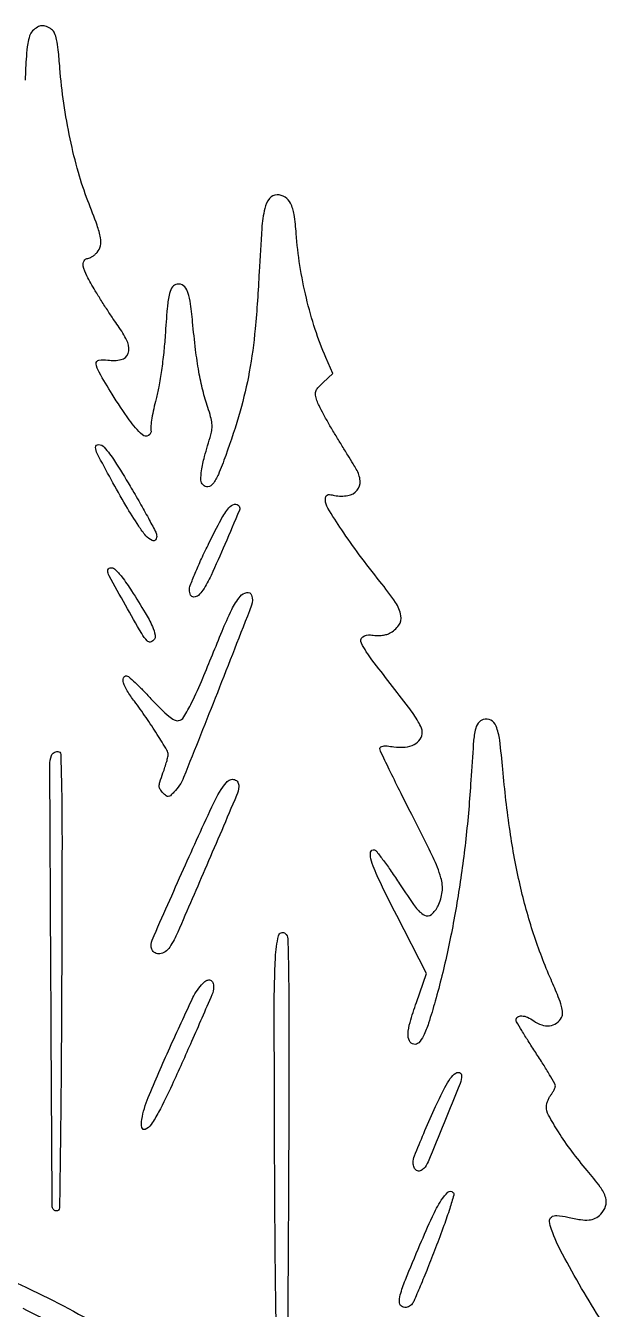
# Model space of a CAD drawing. Extents: x 118 to 878, y 65 to 959.
# Drawn here: x 675.9 to 867.9, y 507.6 to 931.9 of the extents above; entities that cross this region are included whole.
import ezdxf

# ---------------------------------------------------------------- set-up
doc = ezdxf.new("R2010")
doc.units = 0

msp = doc.modelspace()

# ---------------------------------------------------------------- linework, layer by layer
for points in [[(866.354901, 503.631765, -0.009564), (859.688925, 514.530837, -0.010471), (853.358621, 525.878682, -0.031755), (849.719812, 533.931346, -0.062459), (849.071101, 536.6269, -0.262341), (849.69858, 538.104003, -0.188815), (851.526542, 538.635062, -0.034026), (855.090806, 538.065252, 0.017237), (859.349185, 537.237087, 0.060846), (862.129801, 537.136754, 0.092669), (864.190945, 537.707825, 0.082764), (866, 539, 0.117479), (867.623515, 541.639057, 0.155121), (867.651123, 544.445586, 0.083695), (865.856618, 548.022912, 0.018114), (861.55576, 553.471917, -0.015384), (856.427976, 559.896191, -0.01854), (852.030339, 566.24495, -0.016245), (848.738816, 571.783257, -0.13093), (848.031803, 574.630811, -0.059432), (848.14865, 575.486347, -0.030153), (848.485547, 576.521132, -0.029456), (848.96736, 577.560895, -0.038703), (849.531803, 578.44113, 0.023996), (850.093747, 579.263267, 0.024673), (850.568717, 580.128049, 0.025365), (850.903652, 580.915406, 0.088097), (851, 581.457991, 0.130783), (850.806838, 582.183839, 0.003345), (849.090625, 585.134072, 0.006901), (846.990796, 588.57934, 0.00463), (844.5, 592.461706, -0.003605), (842.008876, 596.327133, -0.005507), (839.909375, 599.719078, -0.002171), (838.15854, 602.647255, -0.134439), (838, 603.22623, -0.255713), (838.546852, 604.225578, -0.155287), (839.88236, 604.582696, -0.091778), (841.815784, 604.13027, -0.055991), (843.850963, 602.952067, 0.080012), (846.478156, 601.594475, 0.110434), (849.111877, 601.337416, 0.123429), (851.394135, 602.218154, 0.116899), (853.045923, 604.085808, 0.133848), (853.400261, 605.631962, 0.057457), (853.069348, 607.741229, 0.029821), (851.972978, 610.941779, 0.005783), (849.585543, 616.569462, -0.02428), (843.798766, 631.74813, -0.02252), (839.345119, 647.799664, -0.020442), (836.018162, 665.603023, -0.013867), (833.62774, 686.094082, 0.009114), (832.592673, 695.764513, 0.062445), (831.412211, 700.395595, 0.181053), (829.667937, 702.334755, 0.199423), (827.16266, 702.551626, 0.162704), (825.474399, 701.320915, 0.104597), (824.500001, 699.078198, 0.032305), (823.882757, 694.59578, 0.002505), (823.068131, 682.5, -0.011839), (821.400435, 663.136549, -0.012614), (818.842832, 644.280645, -0.013081), (815.452425, 626.283495, -0.015531), (811.284248, 609.5, -0.008795), (809.086938, 602.192025, -0.037536), (807.37834, 597.971943, -0.073343), (805.820171, 595.724217, -0.257597), (804.203646, 595.199298, -0.234369), (802.738943, 596.314346, -0.13104), (802.285701, 598.560715, -0.055793), (802.966949, 602.459851, -0.011962), (805.054272, 609.012908), (808.346309, 618.55269), (798.553225, 637.742623, -0.005591), (792.809546, 649.315427, -0.030877), (790.180208, 655.752705, -0.11616), (789.901043, 658.689988, -0.486832), (791.212146, 659.454939, -0.13538), (791.963029, 658.887561, -0.004735), (794.177943, 655.944275, -0.008504), (796.724401, 652.367096, -0.005811), (799.5, 648.221798, 0.011181), (804.782974, 640.512191, 0.10849), (807.713215, 637.881698, 0.317418), (810.005422, 638.110083, 0.098688), (812.248446, 641, 0.089951), (813.590212, 645.598974, 0.096918), (813.176209, 650.250144, 0.042588), (810.588643, 656.978646, 0.005144), (803.5, 671.195129, -0.002312), (799.475514, 679.153154, -0.003588), (796.084375, 686.059965, -0.001122), (793.205393, 692.065997, -0.111647), (793, 692.974364, -0.246933), (793.281749, 693.510075, -0.120254), (794.024695, 693.792336, -0.054749), (795.36912, 693.811606, -0.013449), (797.566739, 693.542263, 0.058207), (801.337113, 693.419429, 0.099014), (804.356842, 694.291367, 0.129355), (806.288149, 696.039894, 0.14545), (807, 698.435192, 0.106108), (806.725403, 699.714578, 0.020646), (805.662728, 701.83734, 0.021093), (804.190336, 704.251854, 0.018136), (802.447511, 706.662139, -0.002495), (790.372124, 722.307315, -0.04224), (786.869495, 727.79718, -0.362994), (787.31424, 729.854189, -0.210224), (789.925136, 730.512648, 0.029907), (791.708929, 730.320017, 0.03437), (793.421098, 730.355867, 0.037524), (794.949216, 730.609789, 0.06139), (796.175136, 731.074454, 0.113995), (799.237636, 733.717103, 0.206485), (799.962008, 736.887829, 0.104306), (798.163655, 741.256517, 0.019822), (793.010835, 748.206212, -0.009502), (786.188635, 757.021274, -0.012657), (780.351219, 765.296932, -0.008932), (775.782877, 772.406251, -0.139209), (775, 775.163635, -0.05788), (775.12624, 776.250517, -0.223517), (775.537623, 776.768637, -0.144285), (776.342397, 776.909544, -0.021037), (778.000429, 776.649914, 0.092343), (782.441511, 776.59115, 0.178122), (785.480181, 778.345045, 0.198993), (786.455262, 781.475959, 0.114636), (785.19645, 785.284591, -0.000095), (784.125678, 787.04171, -0.000023), (782.338069, 789.976705, -0.000023), (780.283301, 793.35103, -0.000023), (778.218527, 796.742491, -0.00625), (776.220723, 800.11858, -0.006824), (774.367003, 803.446747, -0.006436), (772.857342, 806.334777, -0.033354), (772.153007, 807.99093, -0.039262), (771.681699, 809.78466, -0.130617), (771.779841, 810.989118, -0.101279), (772.484788, 812.157359, -0.018601), (774.269647, 813.954379), (777.434166, 816.91188), (775.117759, 822.20594, -0.024874), (771.58554, 831.513391, -0.019603), (768.670763, 841.892637, -0.019298), (766.531181, 852.669679, -0.021635), (765.326812, 863.176678, 0.02004), (764.625492, 869.472425, 0.076619), (763.447453, 873.228049, 0.139127), (761.625314, 875.250379, 0.141163), (759.023053, 876, 0.228173), (756.520141, 874.795075, 0.111507), (754.938227, 871.531693, 0.039789), (753.934974, 864.881776, 0.005131), (753.071904, 850.5, -0.010186), (751.752443, 831.69478, -0.022514), (749.810137, 817.442012, -0.025199), (746.756403, 804.44956, -0.01649), (741.999757, 789.812821, -0.011915), (739.576483, 783.583925, -0.065523), (737.771321, 780.472473, -0.195967), (736.151116, 779.529255, -0.237347), (734.503994, 780.085903, -0.192458), (733.810931, 781.731762, -0.043453), (734.022944, 784.819273, -0.02776), (735.019197, 789.472442, -0.007627), (737.102707, 796.672545, 0.050463), (737.470502, 798.524055, 0.051089), (737.457651, 800.403885, 0.038785), (737.035346, 802.642482, 0.014924), (736.11848, 805.672545, -0.020058), (734.455679, 811.37844, -0.016799), (733.141989, 817.546098, -0.013912), (732.054277, 824.819626, -0.007172), (731.077867, 833.97233, 0.014273), (730.245105, 840.850937, 0.069003), (729.133982, 844.618178, 0.171709), (727.568416, 846.249929, 0.211157), (725.48012, 846.353998, 0.181409), (724.140775, 845.166632, 0.070775), (723.290392, 842.802168, 0.030211), (722.666954, 838.488403, 0.004229), (721.994574, 829.5, -0.010099), (721.503571, 823.831603, -0.008879), (720.766848, 817.938131, -0.009149), (719.894484, 812.546756, -0.020836), (718.993108, 808.523088, 0.011265), (718.206173, 805.300636, 0.013242), (717.611063, 802.214663, 0.012186), (717.243076, 799.59677, 0.076188), (717.292691, 798.24922, -0.320518), (716.445253, 796.408532, -0.327527), (714.453623, 796.636654, -0.05243), (710.115973, 801.592704, -0.015058), (704.485628, 810.110455, -0.006767), (700.137372, 817.357341, -0.099176), (699.17949, 820.161251, -0.403121), (700.069081, 821.36887, -0.082202), (702.994581, 821.384876, 0.094738), (707.43951, 821.519813, 0.257864), (709.719418, 823.53561, 0.188805), (709.60623, 827.168589, 0.055798), (706.80988, 832.099962, -0.009287), (705.259222, 834.324536, -0.003461), (703.16101, 837.50447, -0.003428), (700.920998, 841.003241, -0.004141), (698.867938, 844.31951, -0.015995), (696.100389, 849.22036, -0.064996), (694.921006, 852.428693, -0.178781), (695.157572, 854.21914, -0.278268), (696.452001, 855, 0.109606), (697.048705, 855.132395, 0.035087), (697.847549, 855.575913, 0.033087), (698.694017, 856.210261, 0.031501), (699.464301, 856.960553, 0.13194), (700.558391, 859.097458, 0.096649), (700.606927, 861.773555, 0.043151), (699.496752, 865.933186, 0.006531), (696.459236, 874, -0.024761), (693.301222, 883.413683, -0.016449), (690.579491, 894.475034, -0.015848), (688.474437, 906.265504, -0.016942), (687.175769, 917.906218, 0.005735), (686.639512, 923.936718, 0.027518), (686.106399, 927.344494, 0.050537), (685.433613, 929.436202, 0.132579), (684.455472, 930.656218, 0.055668), (682.706162, 931.658156, 0.122405), (681.19586, 931.910157, 0.122141), (679.741177, 931.425919, 0.0553), (678.1627, 930.1627, 0.115383), (677.171316, 928.566023, 0.043532), (676.545362, 925.995804, 0.022635), (676.09482, 921.786098, 0.004074), (675.675481, 913.9127, -0.008167)], [(646.81546, 527.583981, -0.016572), (678.079878, 513.864118, -0.023113), (704.98478, 499.413447, -0.049732)], [(696.393269, 496.360706, 0.014051), (675.071793, 507.828868, 0.014599)]]:
    msp.add_lwpolyline(points, format="xyb")
for points in [[(710.383439, 779.75, -0.004094), (713.642685, 774.145327, -0.00579), (716.445564, 769.098438, -0.003458), (718.721559, 764.815493, -0.078877), (719.163511, 763.5, -0.195445), (718.823981, 761.976948, -0.37467), (717.694994, 761.690513, -0.099394), (715.624145, 763.319831, -0.030922), (713.23553, 766.5, -0.013196), (708.996919, 773.321334, -0.007208), (704.143394, 781.893696, -0.002937), (699.504198, 790.489744, -0.122868), (699, 792.510563, -0.432486), (700.011147, 793.460902, -0.197612), (701.832401, 792.576239, -0.039651), (705.266567, 788.050946, -0.008748)], [(746.444511, 773.089782, -0.243213), (746.547136, 771.74935, -0.001568), (741.726575, 760.470056, -0.005498), (737.149657, 750.166238, -0.037775), (734.47133, 745.315899, -0.068393), (732.97832, 743.601947, -0.184655), (731.488407, 743.054004, -0.273951), (730.414767, 743.708663, -0.122724), (730, 745.373051, -0.092728), (730.282383, 746.882603, -0.00646), (731.901947, 750.905059, -0.008993), (733.994694, 755.672029, -0.00664), (736.474715, 760.873051, -0.008283), (740.503869, 768.711776, -0.048315), (743.074522, 772.568514, -0.165333), (744.920049, 773.722039, -0.322574)], [(710.863927, 745.117351, -0.006725), (715.425329, 737.791582, -0.030432), (717.760781, 733.334098, -0.055984), (718.688294, 730.437783, -0.250944), (718.189987, 728.789987, -0.061944), (717.629405, 728.353417, -0.106583), (717.071055, 728.164926, -0.124637), (716.546055, 728.236121, -0.104935), (716.079176, 728.55, -0.061488), (714.227919, 731.000519, -0.002682), (708.899262, 740.333187, -0.001494), (703.423347, 750.112534, -0.12755), (703, 751.745068, -0.352733), (703.770361, 752.701193, -0.232737), (705.212149, 752.343828, -0.057998), (707.697672, 749.700453, -0.017104)], [(750.581737, 743.647591, -0.186506), (750.573897, 740.33554, -0.001108), (739.24288, 711.410076, -0.001895), (728.094072, 683.445522, -0.096399), (724.90721, 678.531746, -0.019218), (723.705588, 677.378631, -0.166974), (723.03187, 677.097375, -0.188884), (722.370944, 677.308206, -0.025816), (721.274604, 678.296824, -0.05457), (720.339235, 679.462149, -0.142639), (720.041301, 680.48298, -0.076867), (720.255685, 681.874793, -0.008752), (721.270636, 684.899292, 0.00653), (721.93288, 686.844049, 0.008248), (722.491999, 688.660177, 0.006741), (722.913615, 690.19146, 0.063885), (723, 690.864796, 0.136186), (722.563666, 692.437063, 0.005264), (719.369966, 697.623493, 0.00991), (715.668846, 703.244502, 0.010582), (711.82557, 708.590869, -0.021959), (709.453052, 712.054887, -0.062837), (708.235684, 714.701596, -0.152624), (708.231382, 716.306023, -0.328774), (709.172703, 717, -0.182215), (709.887946, 716.730392, -0.006881), (712.045123, 714.781513, -0.011616), (714.552775, 712.341612, -0.007832), (717.304379, 709.447704, 0.008961), (720.728503, 705.862747, 0.029127), (723.171826, 703.666555, 0.044198), (725.016876, 702.442898, 0.161127), (726.381676, 702.197704, 0.225248), (728.189436, 703.394662, 0.022181), (730.752578, 708.10334, 0.014753), (734.402437, 716.175731, 0.00254), (740.789696, 731.712243, -0.017899), (743.997224, 738.88009, -0.057692), (746.818835, 743.26467, -0.1764), (748.97868, 744.543304, -0.362113)], [(687.768505, 616.583017, -0.000928), (687.611594, 587.613153, -0.001525), (687.358561, 563.099553, -0.000133), (687.05918, 541.148126, -0.195356), (686.75, 540.41635, -0.09901), (686.406516, 540.187456, -0.097884), (686, 540.107043, -0.097891), (685.593485, 540.187341, -0.099039), (685.25, 540.416137, -0.197538), (684.632187, 541.895114, -0.000049), (684.226518, 615.066718, -0.000095), (683.846026, 687.476201, -0.093136), (684.431738, 690.682709, -0.092219), (684.740733, 691.186325, -0.06675), (685.244022, 691.613046, -0.065084), (685.856841, 691.901523, -0.077651), (686.48712, 692, -0.405177), (687.464829, 691.052095, -0.003491), (687.738716, 679.628414, -0.004654), (687.883224, 660.815206, -0.000483)], [(746.349165, 680.468792, -0.081991), (745.604461, 677.426727, -0.000652), (735.731571, 654.397034, -0.001166), (726.137257, 632.240017, -0.042292), (723.497229, 627.355426, -0.090399), (722.009959, 625.791711, -0.126215), (720.224932, 625.080735, -0.162835), (718.633889, 625.394812, -0.17337), (717.601171, 626.59695, -0.197713), (717.674719, 629.663113, -0.001487), (728.072557, 653.113611, -0.003636), (738.066557, 675.044091, -0.061248), (742.271525, 681.792889, -0.137726), (743.516554, 682.67706, -0.165939), (744.944088, 682.698333, -0.178541), (746.014656, 681.854801, -0.157935)], [(762.807768, 556.378994, -0.000782), (762.531703, 508.007513, -0.009625), (762.042548, 489.566733, -0.034471), (761.114313, 481.508318, -0.678617), (759.362868, 481.162868, -0.140062), (759.007319, 482.333967, -0.000233), (758.66434, 503.795713, -0.001764), (758.375056, 527.930351, -0.001087), (758.196586, 556.333177, -0.000713), (758.060664, 606.991266, -0.011874), (758.439261, 623.822019, -0.04724), (759.470031, 631.102403, -0.555579), (761.690447, 631.841943, -0.216301), (762.546214, 630.079534, -0.002798), (762.803207, 617.484145, -0.004165), (762.931557, 597.664722, -0.000572)], [(738, 614.133955, -0.10272), (737.471255, 611.587404, -0.001264), (730.736742, 596.175914, -0.004033), (724.259813, 581.771738, -0.014766), (719.815984, 572.80613, -0.025561), (717.350814, 568.701099, -0.141561), (715.397661, 567.063889, -0.486116), (714.305722, 567.644332, -0.084734), (714.283486, 570.359494, -0.059524), (716.357892, 577.579346, -0.005976), (723.52694, 594.044917, -0.004802), (731.171329, 610.616823, -0.08611), (734.533483, 615.390626, -0.077548), (735.84262, 616.346365, -0.208862), (736.967777, 616.418498, -0.222814), (737.735017, 615.649955, -0.086738)], [(820, 584.82994, -0.095267), (819.509103, 582.276888, -0.001702), (814.27257, 569.291757, -0.001745), (808.955863, 556.365413, -0.092428), (807.498641, 554.131676, -0.123506), (806.308164, 553.380894, -0.20545), (805.145669, 553.483894, -0.177493), (804.298562, 554.438434, -0.093902), (804, 556.014161, -0.095261), (804.444244, 558.324728, -0.004451), (807.474132, 565.720968, -0.007991), (810.962123, 573.665959, -0.00984), (814.478012, 580.95661, -0.038562), (816.250977, 583.873797, -0.084176), (818.106269, 585.707864, -0.263736), (819.352592, 585.827831, -0.295972)], [(811.406615, 527.905048, -0.003503), (808.752666, 521.13556, -0.005093), (806.309331, 515.205377, -0.002658), (804.166297, 510.224691, -0.084035), (803.439204, 509.113256, -0.080075), (802.82159, 508.629958, -0.064992), (802.038039, 508.322089, -0.065815), (801.212385, 508.228273, -0.087248), (800.471472, 508.372574, -0.287499), (799.464534, 509.712391, -0.089855), (799.712804, 512.32801, -0.028498), (801.416991, 517.28973, -0.002832), (806.240642, 528.909157, -0.007867), (810.354087, 538.248346, -0.03266), (813.283247, 543.662596, -0.068763), (815.495239, 546.296657, -0.399518), (817.144952, 546.255048, -0.2721), (817.381852, 545.342745, -0.006452), (816.071747, 540.955351, -0.011059), (814.168729, 535.31123, -0.004828)]]:
    msp.add_lwpolyline(points, format="xyb", close=True)

doc.saveas('drawing.dxf')
